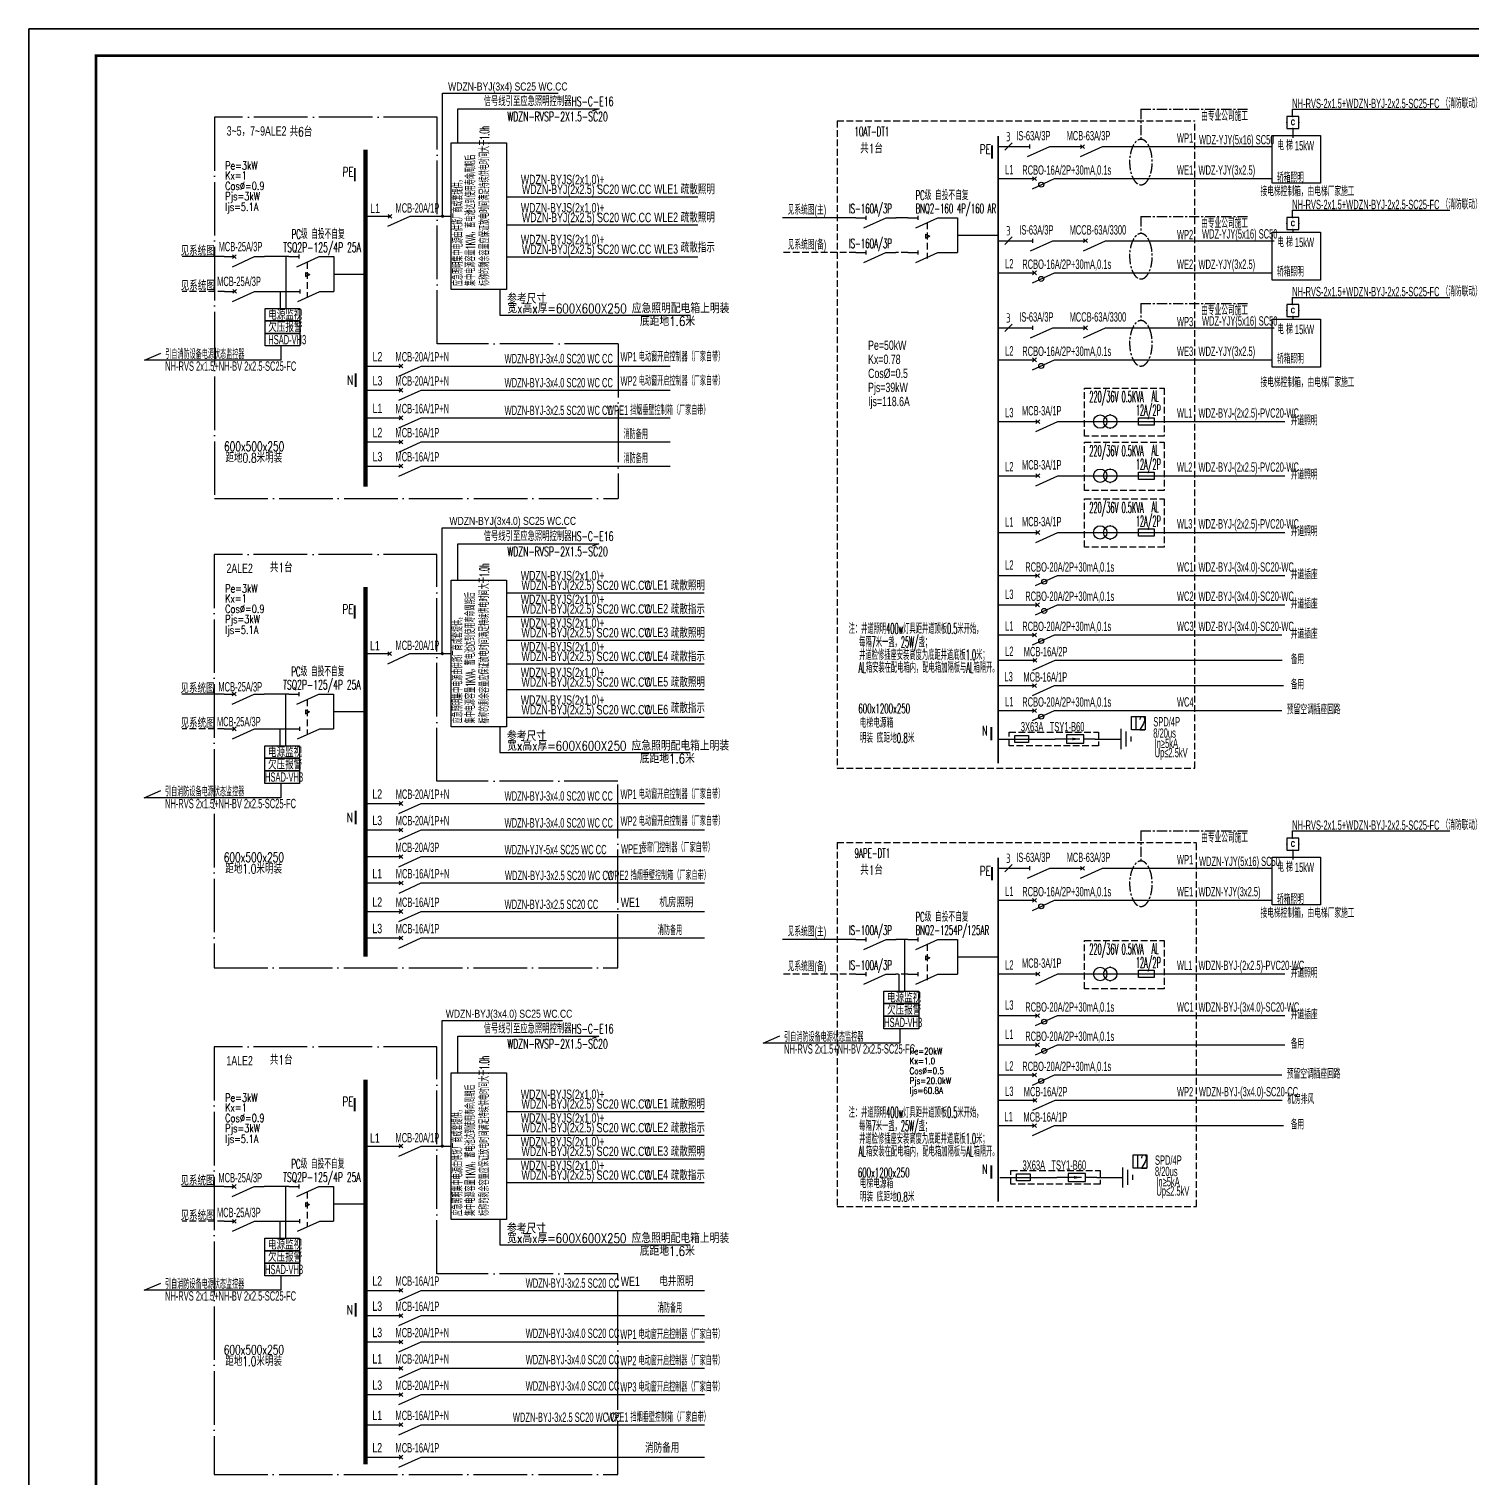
# Model space of a CAD drawing. Extents: x -127004 to 341119, y -13158 to 456864.
# Drawn here: x 240931 to 294769, y 14077 to 68161 of the extents above; entities that cross this region are included whole.
import ezdxf
from ezdxf.enums import TextEntityAlignment as Align

# ---------------------------------------------------------------- set-up
doc = ezdxf.new("R2010")
doc.units = 0
doc.header["$LTSCALE"] = 1000
for name, pattern in [('CENTER', [0.6, 0.375, -0.075, 0.075, -0.075]), ('CONTINOUS', [0]), ('DASH', [0.35, 0.25, -0.1]), ('DOTE', [2.42, 2, -0.2, 0.02, -0.2]), ('HIDDEN', [0.375, 0.25, -0.125])]:
    doc.linetypes.add(name, pattern=pattern)
doc.layers.get('0').update_dxf_attribs({"linetype": 'CONTINUOUS'})
for name, color, linetype in [('ACS_SFG_FM', 3, 'CONTINUOUS'), ('D-TEXT', 7, 'CONTINUOUS'), ('DIM-动力', 3, 'CONTINUOUS'), ('DIM-箱柜', 3, 'CONTINUOUS'), ('DOTLN', 2, 'DASH'), ('DQ', 7, 'CONTINOUS'), ('EL-1', 4, 'DASH'), ('ELEMENT', 3, 'CONTINUOUS'), ('EQUIP-动力', 3, 'CONTINUOUS'), ('EQUIP-消防', 3, 'CONTINUOUS'), ('PUB_TEXT', 7, 'CONTINUOUS'), ('SIG_TEXT', 7, 'CONTINUOUS'), ('TEL_LEAD', 3, 'CONTINUOUS'), ('TEL_SYMB', 3, 'CONTINUOUS'), ('TEL_TEXT', 3, 'CONTINUOUS'), ('TEL_TITLE', 7, 'CONTINUOUS'), ('WIRE', 4, 'CONTINUOUS'), ('WIRE-照明', 1, 'CONTINUOUS'), ('XT', 6, 'CONTINUOUS'), ('内审意见修改', 2, 'CONTINUOUS')]:
    doc.layers.add(name, color=color, linetype=linetype)
doc.layers.add('内审要求修改2.10', color=6, linetype='CONTINUOUS', plot=False)
doc.styles.add('_COMPLEX', font='ros.shx', dxfattribs={"width": 0.6, "bigfont": 'jd.shx'})
doc.styles.add('_HZTXT', font='ROMANS2', dxfattribs={"width": 0.8, "bigfont": 'HZDF2'})
doc.styles.add('_JD', font='ros.shx', dxfattribs={"width": 0.65, "bigfont": 'jd.shx'})
doc.styles.add('_TEL_DIM', font='ROMANS2', dxfattribs={"width": 0.8, "height": 3.5, "bigfont": 'HZDF2'})
doc.styles.add('B', font='ROMANS2', dxfattribs={"width": 0.8, "bigfont": 'HZDF2'})
doc.styles.add('DIM_FONT', font='ROMANS', dxfattribs={"bigfont": 'HZTXT'})
doc.styles.add('JD', font='ros.shx', dxfattribs={"width": 0.8, "height": 600, "bigfont": 'hztxt.shx'})
doc.styles.get("Standard").update_dxf_attribs({"font": 'GBENOR', "bigfont": 'GBCBIG'})

# ---------------------------------------------------------------- blocks, each defined once
blk = doc.blocks.new('SADF AGF AERG AER GER')
at = {"layer": 'DIM-箱柜'}
blk.add_lwpolyline([(-462150, -1228514), (-378050, -1228514), (-378050, -1287914), (-462150, -1287914)], close=True, dxfattribs=at)
blk = doc.blocks.new('A$C6873132B')
at = {"layer": 'DIM-箱柜'}
blk.add_blockref('SADF AGF AERG AER GER', (378050, 1287914), dxfattribs=at)
blk = doc.blocks.new('M_M7')
for p, q in [((-0.25, -0.2), (0, -0.75)), ((-0.047, -0.297), (0.047, -0.203)), ((-0.047, -0.203), (0.047, -0.297))]:
    blk.add_line(p, q)
for points in [[(0, 0), (0, -0.25)], [(0, -0.75), (0, -1)]]:
    blk.add_lwpolyline(points)
at = {"width": 0.8, "flags": 9}
blk.add_attdef('S', (0.25, -0.5), '', height=0.2, dxfattribs=at)
blk = doc.blocks.new('M_M8')
for p, q in [((-0.25, -0.2), (0, -0.75)), ((0.05, -0.25), (-0.05, -0.25))]:
    blk.add_line(p, q)
for points in [[(0, 0), (0, -0.25)], [(0, -0.75), (0, -1)]]:
    blk.add_lwpolyline(points)
at = {"style": 'DIM_FONT', "width": 0.8, "flags": 9}
blk.add_attdef('S', (0.25, -0.5), '', height=0.2, dxfattribs=at)
blk = doc.blocks.new('M_M19DXM')
for p, q in [((-0.25, -0.2), (0, -0.75)), ((-0.047, -0.203), (0.047, -0.297)), ((-0.047, -0.297), (0.047, -0.203))]:
    blk.add_line(p, q)
for points in [[(0, 0), (0, -0.25)], [(0, -0.75), (0, -1)]]:
    blk.add_lwpolyline(points)
blk.add_circle((-0.151, -0.417), 0.0615)
at = {"style": 'DIM_FONT', "width": 0.8, "flags": 9}
blk.add_attdef('S', (0.25, -0.5), '', height=0.2, dxfattribs=at)
blk = doc.blocks.new('$equip$00002046')
for p, q in [((0.5, 0), (-0.5, 0)), ((-0.5, 0), (-0.5, -1)), ((0.5, -1), (0.5, 0)), ((-0.5, -1), (0.5, -1))]:
    blk.add_line(p, q)
for p in [(0, 0), (-0.5, -0.5), (0, -1), (0.5, -0.5)]:
    blk.add_point(p)
at = {"layer": 'TEL_TEXT', "style": '_TEL_DIM', "flags": 1}
blk.add_attdef('A', text='', height=0.00002, dxfattribs=at).set_placement((0, 0), align=Align.MIDDLE_CENTER)
at = {"layer": 'TEL_TEXT', "style": '_TEL_DIM'}
blk.add_attdef('$TEXT$', text='', height=0.4, dxfattribs=at).set_placement((0, -0.5), align=Align.MIDDLE_CENTER)
blk = doc.blocks.new('$TelecSys$00000014')
blk.add_line((0.4, 0.4), (-0.4, -0.4))
at = {"width": 0.8}
blk.add_attdef('N', text='', height=1, dxfattribs=at).set_placement((-0.02, 1.06), align=Align.MIDDLE)
blk = doc.blocks.new('$equip$00001977')
for centre in [(0, -0.5), (0, -1.25)]:
    blk.add_circle(centre, 0.5)
for p in [(0, 0), (-0.5, -1.25), (0, -1.75), (0.5, -1.25)]:
    blk.add_point(p)
at = {"flags": 9}
blk.add_attdef('A', (0, 0), '', height=0.00002, dxfattribs=at)
blk = doc.blocks.new('M_M24')
for p, q in [((-0.25, -0.375), (0.25, -0.375)), ((-0.1875, -0.5), (0.1875, -0.5)), ((-0.0625, -0.625), (0.0625, -0.625))]:
    blk.add_line(p, q)
blk.add_lwpolyline([(0, 0), (0, -0.375)])
at = {"width": 0.8, "flags": 9}
blk.add_attdef('S', (0.25, -0.5), '', height=0.2, dxfattribs=at)
blk = doc.blocks.new('M_M17')
for p, q in [((-0.1, -0.717), (-0.1, -0.283)), ((-0.1, -0.283), (0.1, -0.283)), ((0.1, -0.283), (0.1, -0.717)), ((0.1, -0.717), (-0.1, -0.717)), ((0, -0.383), (0, -0.717))]:
    blk.add_line(p, q)
for points in [[(0, 0), (0, -0.283)], [(0, -0.717), (0, -1)]]:
    blk.add_lwpolyline(points)
for points in [[(-0.033, -0.567), (0.033, -0.567), (0, -0.367), (0.033, -0.567)], [(0.033, -0.567), (0, -0.367), (-0.033, -0.567), (0.033, -0.567)], [(0, -0.367), (-0.033, -0.567), (0.033, -0.567), (0, -0.367)]]:
    blk.add_solid(points)
at = {"width": 0.8, "flags": 9}
blk.add_attdef('S', (0.25, -0.5), '', height=0.2, dxfattribs=at)
blk = doc.blocks.new('T2')
at = {"layer": 'DOTLN', "linetype": 'DASH'}
blk.add_lwpolyline([(90187, 212212), (93515, 212212), (93515, 211702), (90187, 211702)], close=True, dxfattribs=at)
at = {"layer": 'ELEMENT'}
blk.add_lwpolyline([(90398, 211827), (90398, 212087), (90908, 212087), (90908, 211827)], close=True, dxfattribs=at)
at = {"layer": 'TEL_TEXT', "ltscale": 2}
blk.add_lwpolyline([(94753, 212803), (95266, 212803), (95266, 212299), (94753, 212299)], close=True, dxfattribs=at)
at = {"layer": 'WIRE-照明'}
for p, q in [((89771, 211957), (91898, 211957)), ((93398, 211957), (94211, 211957))]:
    blk.add_line(p, q, dxfattribs=at)
at = {"layer": 'ELEMENT', "yscale": 1500, "zscale": 1500}
for name, p, xscale, rotation in [('M_M17', (93398, 211957), -1500, 270), ('M_M24', (93805, 211957), 1500, 90)]:
    blk.add_blockref(name, p, dxfattribs=dict(at, xscale=xscale, rotation=rotation))
at = {"layer": 'TEL_TEXT', "ltscale": 2, "style": '_COMPLEX', "width": 0.6}
for s, p in [('3X63A   TSY1-B60', (90622, 212242)), ('SPD/4P', (95563, 212426)), ('8/20us', (95563, 212005)), ('Up≤2.5kV', (95615, 211275)), ('In≥5kA', (95615, 211621))]:
    blk.add_text(s, height=350, dxfattribs=at).set_placement(p)
at = {"layer": 'TEL_TEXT', "style": '_TEL_DIM', "width": 0.64}
blk.add_text('T2', height=500, dxfattribs=at).set_placement((94798, 212299))

msp = doc.modelspace()

# ---------------------------------------------------------------- linework, layer by layer
at = {"color": 0, "linetype": 'DOTE'}
for p, q in [((256162, 64869), (247848, 64869)), ((247848, 64869), (247848, 50631)), ((256162, 56407), (256162, 64869)), ((262912, 56407), (256162, 56407)), ((262912, 56407), (262912, 50631)), ((247848, 50631), (262912, 50631)), ((256153, 48545), (247839, 48545)), ((247839, 48545), (247839, 33121)), ((256153, 40082), (256153, 48545)), ((262904, 40082), (256153, 40082)), ((262904, 33121), (262904, 40082)), ((247839, 33121), (262904, 33121)), ((256153, 30165), (247839, 30165)), ((247839, 30165), (247839, 14206)), ((256153, 21702), (256153, 30165)), ((262904, 21702), (256153, 21702)), ((262904, 14206), (262904, 21702)), ((247839, 14206), (262904, 14206))]:
    msp.add_line(p, q, dxfattribs=at)
at = {"linetype": 'DASH'}
for p, q in [((271079, 64732), (271079, 40570)), ((271079, 64732), (284433, 64732)), ((284433, 40570), (284433, 64732)), ((271079, 40570), (284433, 40570)), ((271079, 37797), (271079, 24208)), ((271079, 37797), (284496, 37797)), ((284496, 24208), (284496, 37797)), ((271079, 24208), (284496, 24208))]:
    msp.add_line(p, q, dxfattribs=at)
at = {"linetype": 'Continuous', "const_width": 72.9}
for points in [[(276858, 63813), (276858, 63316)], [(276833, 42112), (276833, 41615)], [(276858, 36878), (276858, 36381)], [(276833, 25750), (276833, 25253)]]:
    msp.add_lwpolyline(points, dxfattribs=at)
at = {"color": 1, "linetype": 'Continuous', "const_width": 72.9}
for points in [[(253089, 62971), (253089, 62474)], [(253124, 55311), (253124, 54801)], [(253080, 46646), (253080, 46149)], [(253116, 38986), (253116, 38476)], [(253080, 28266), (253080, 27769)], [(253116, 20606), (253116, 20096)]]:
    msp.add_lwpolyline(points, dxfattribs=at)
at = {"layer": 'ACS_SFG_FM'}
for p, q in [((282108, 53508), (283122, 53508)), ((282108, 51487), (283122, 51487)), ((282108, 49369), (283122, 49369)), ((282108, 32890), (283122, 32890))]:
    msp.add_line(p, q, dxfattribs=at)
for points in [[(282322, 53645), (282907, 53645), (282907, 53371), (282322, 53371)], [(282322, 51624), (282907, 51624), (282907, 51350), (282322, 51350)], [(282322, 49506), (282907, 49506), (282907, 49232), (282322, 49232)], [(282322, 33027), (282907, 33027), (282907, 32753), (282322, 32753)]]:
    msp.add_lwpolyline(points, close=True, dxfattribs=at)
at = {"layer": 'DIM-动力', "linetype": 'DASH'}
for p, q in [((280307, 54757, 0), (283287, 54757, 0)), ((280307, 52957, 0), (280307, 54757, 0)), ((283287, 54757, 0), (283287, 52957, 0)), ((283287, 52957, 0), (280307, 52957, 0)), ((280307, 52737, 0), (283287, 52737, 0)), ((280307, 50937, 0), (280307, 52737, 0)), ((283287, 52737, 0), (283287, 50937, 0)), ((283287, 50937, 0), (280307, 50937, 0)), ((280307, 50619, 0), (283287, 50619, 0)), ((280307, 48819, 0), (280307, 50619, 0)), ((283287, 50619, 0), (283287, 48819, 0)), ((283287, 48819, 0), (280307, 48819, 0)), ((280307, 34140, 0), (283287, 34140, 0)), ((280307, 32340, 0), (280307, 34140, 0)), ((283287, 34140, 0), (283287, 32340, 0)), ((283287, 32340, 0), (280307, 32340, 0))]:
    msp.add_line(p, q, dxfattribs=at)
at = {"layer": 'EL-1'}
for p, q in [((248226, 58365), (246652, 58365)), ((248218, 42040), (246644, 42040)), ((248218, 23661), (246644, 23661))]:
    msp.add_line(p, q, dxfattribs=at)
at = {"layer": 'PUB_TEXT'}
for p, q in [((258502, 58434), (258502, 57480)), ((258502, 57480), (265605, 57480)), ((258494, 42110), (258494, 41155)), ((258494, 41155), (265597, 41155)), ((258494, 23730), (258494, 22775)), ((258494, 22775), (265597, 22775))]:
    msp.add_line(p, q, dxfattribs=at)
for points in [[(258502, 58434), (258502, 57480)], [(258494, 42110), (258494, 41155)], [(258494, 23730), (258494, 22775)]]:
    msp.add_lwpolyline(points, dxfattribs=at)
at = {"layer": 'TEL_LEAD'}
for p, q in [((256360, 61172), (256360, 65761)), ((256360, 65761), (260669, 65761)), ((256352, 44847), (256352, 49547)), ((256352, 49547), (260976, 49547)), ((256352, 26468), (256352, 31153)), ((256352, 31153), (260838, 31153))]:
    msp.add_line(p, q, dxfattribs=at)
at = {"layer": 'TEL_LEAD', "const_width": 60}
for points in [[(256360, 61142, 1), (256360, 61202, 1)], [(256352, 44817, 1), (256352, 44877, 1)], [(256352, 26438, 1), (256352, 26498, 1)]]:
    msp.add_lwpolyline(points, format="xyb", close=True, dxfattribs=at)
at = {"layer": 'TEL_SYMB'}
for points in [[(258752, 63910), (258752, 58434), (256685, 58434), (256685, 63910)], [(258744, 47585), (258744, 42110), (256677, 42110), (256677, 47585)], [(258744, 29206), (258744, 23730), (256677, 23730), (256677, 29206)]]:
    msp.add_lwpolyline(points, close=True, dxfattribs=at)
at = {"layer": 'TEL_TEXT', "color": 3, "linetype": 'CENTER'}
for p, q in [((282416, 65171), (286394, 65171)), ((282416, 65171), (282416, 64041)), ((282416, 61168), (286394, 61168)), ((282416, 61168), (282416, 60526)), ((282416, 57918), (286394, 57918)), ((282416, 57918), (282416, 57276)), ((282416, 38237), (286394, 38237)), ((282416, 38237), (282416, 37106))]:
    msp.add_line(p, q, dxfattribs=at)
at = {"layer": 'TEL_TEXT', "color": 3, "linetype": 'CENTER', "extrusion": (0, 0, -1)}
for centre in [(282417, 63193), (282417, 59678), (282417, 56428), (282417, 36258)]:
    msp.add_ellipse(centre, major_axis=(0, -848), ratio=0.497812, dxfattribs=at)
at = {"layer": 'TEL_TITLE'}
msp.add_lwpolyline([(240931, 8761), (325031, 8761), (325031, 68161), (240931, 68161)], close=True, dxfattribs=at)
at = {"layer": 'TEL_TITLE', "const_width": 100}
msp.add_lwpolyline([(243431, 9761), (324031, 9761), (324031, 67161), (243431, 67161)], close=True, dxfattribs=at)
at = {"layer": 'WIRE', "color": 6}
for p, q in [((245240, 55794), (245856, 56061)), ((250332, 55794), (245240, 55794)), ((245232, 39469), (245847, 39736)), ((250323, 39469), (245232, 39469)), ((268329, 30311), (268945, 30578)), ((273420, 30311), (268329, 30311)), ((245232, 21089), (245847, 21356)), ((250323, 21089), (245232, 21089))]:
    msp.add_line(p, q, dxfattribs=at)
at = {"layer": 'WIRE-照明'}
for p, q in [((262202, 65179), (261947, 65093)), ((288061, 65166), (293941, 65166)), ((288061, 65166), (288061, 64900)), ((288088, 64450), (288088, 64092)), ((277086, 63772), (277890, 63772)), ((279390, 63772), (279860, 63772)), ((281360, 63772), (287276, 63772)), ((277086, 62575), (278073, 62575)), ((279573, 62575), (287276, 62575)), ((258752, 61899), (265887, 61899)), ((253491, 61172), (254023, 61172)), ((255198, 61172), (256685, 61172)), ((271778, 61116), (269045, 61116)), ((273719, 61116), (273278, 61116)), ((275219, 61116), (275579, 61116)), ((275579, 61116), (275579, 59817)), ((288061, 61393), (293941, 61393)), ((288061, 61393), (288061, 61127)), ((258752, 60845), (265887, 60845)), ((288088, 60677), (288088, 60577)), ((274380, 60502), (274380, 60355)), ((274380, 60502), (274540, 60428)), ((274380, 60355), (274540, 60428)), ((275579, 60467), (277086, 60467)), ((277086, 60257), (278196, 60257)), ((277197, 60257), (278196, 60257)), ((279501, 60257), (279972, 60257)), ((281472, 60257), (287388, 60257)), ((251943, 59664), (252303, 59664)), ((252303, 59664), (252303, 58365)), ((258752, 59659), (265887, 59659)), ((275216, 59817), (275579, 59817)), ((251251, 59068), (251251, 58921)), ((251251, 59068), (251410, 58994)), ((251251, 58921), (251410, 58994)), ((252303, 59015), (253491, 59015)), ((277086, 59060), (278073, 59060)), ((279573, 59060), (287276, 59060)), ((251939, 58365), (252303, 58365)), ((288061, 58144), (293941, 58144)), ((288061, 58144), (288061, 57878)), ((288088, 57428), (288088, 57327)), ((277086, 57007), (278196, 57007)), ((277197, 57007), (278196, 57007)), ((279501, 57007), (279972, 57007)), ((281472, 57007), (287388, 57007)), ((277086, 55811), (278073, 55811)), ((279573, 55811), (287276, 55811)), ((253491, 55578), (254434, 55578)), ((255609, 55578), (264854, 55578)), ((253491, 54678), (254434, 54678)), ((255609, 54678), (264854, 54678)), ((253491, 53646), (254434, 53646)), ((255609, 53646), (264854, 53646)), ((277086, 53508), (278196, 53508)), ((279696, 53508), (282735, 53508)), ((281994, 53508), (287790, 53508)), ((253491, 52746), (254434, 52746)), ((255609, 52746), (264854, 52746)), ((253491, 51846), (254434, 51846)), ((255609, 51846), (264854, 51846)), ((277086, 51487), (278196, 51487)), ((279696, 51487), (282735, 51487)), ((281994, 51487), (287790, 51487)), ((277086, 49369), (278196, 49369)), ((277197, 49369), (278196, 49369)), ((279696, 49369), (282735, 49369)), ((281994, 49369), (287790, 49369)), ((262194, 48947), (261938, 48861)), ((277086, 47759), (278196, 47759)), ((277197, 47759), (278196, 47759)), ((279684, 47759), (283635, 47759)), ((281994, 47759, 0), (287790, 47759, 0)), ((258735, 47117), (266123, 47117)), ((277086, 46668), (278184, 46668)), ((279684, 46668), (283635, 46668)), ((281994, 46668, 0), (287790, 46668, 0)), ((258735, 46232), (266123, 46232)), ((277086, 45544), (278073, 45544)), ((277086, 45544), (278073, 45544)), ((279573, 45544), (287672, 45544)), ((258735, 45347), (266123, 45347)), ((253483, 44847), (254015, 44847)), ((255190, 44847), (256677, 44847)), ((258735, 44462), (266123, 44462)), ((277086, 44599), (278073, 44599)), ((279573, 44599), (287689, 44599)), ((251934, 43339), (252295, 43339)), ((252295, 43339), (252295, 42040)), ((258735, 43505), (266123, 43505)), ((277086, 43653), (278260, 43653)), ((279573, 43653), (287738, 43653)), ((251242, 42743), (251242, 42596)), ((251242, 42743), (251402, 42669)), ((251242, 42596), (251402, 42669)), ((252295, 42690), (253483, 42690)), ((258735, 42472), (266123, 42472)), ((277086, 42721, 0), (278073, 42721, 0)), ((277086, 42721, 0), (278073, 42721, 0)), ((279573, 42721, 0), (287672, 42721, 0)), ((251931, 42040), (252295, 42040)), ((253483, 39253), (254434, 39253)), ((255609, 39253), (266131, 39253)), ((253483, 38267), (254434, 38267)), ((255609, 38267), (266131, 38267)), ((288061, 38231), (293941, 38231)), ((288061, 38231), (288061, 37965)), ((288088, 37515), (288088, 37157)), ((253483, 37270), (254434, 37270)), ((255609, 37270), (264846, 37270)), ((255609, 37270), (266131, 37270)), ((277086, 36837), (277890, 36837)), ((279390, 36837), (279860, 36837)), ((281360, 36837), (287276, 36837)), ((253483, 36286), (254442, 36286)), ((255617, 36286), (266131, 36286)), ((253483, 35220), (254434, 35220)), ((255609, 35220), (266131, 35220)), ((277086, 35640), (278073, 35640)), ((279573, 35640), (287276, 35640)), ((253483, 34234), (254434, 34234)), ((255609, 34234), (266131, 34234)), ((271778, 34181), (269045, 34181)), ((273719, 34181), (273278, 34181)), ((275219, 34181), (275579, 34181)), ((275579, 34181), (275579, 32882)), ((274380, 33567), (274380, 33420)), ((274380, 33567), (274540, 33494)), ((275579, 33532), (277086, 33532)), ((274380, 33420), (274540, 33494)), ((275216, 32882), (275579, 32882)), ((277086, 32890), (278196, 32890)), ((279696, 32890), (282735, 32890)), ((281994, 32890), (287790, 32890)), ((277086, 31336, 0), (278196, 31336, 0)), ((277197, 31336, 0), (278196, 31336, 0)), ((279684, 31336, 0), (283635, 31336, 0)), ((281994, 31336), (287790, 31336)), ((262194, 30567), (261938, 30481)), ((277086, 30245, 0), (278184, 30245, 0)), ((279684, 30245, 0), (283635, 30245, 0)), ((281994, 30245), (287790, 30245)), ((277086, 29121, 0), (278073, 29121, 0)), ((277086, 29121, 0), (278073, 29121, 0)), ((279573, 29121, 0), (287672, 29121, 0)), ((277086, 28176, 0), (278073, 28176, 0)), ((279573, 28176, 0), (287689, 28176, 0)), ((258735, 27757), (266123, 27757)), ((277086, 27231, 0), (278260, 27231, 0)), ((279573, 27231, 0), (287738, 27231, 0)), ((258735, 26872), (266123, 26872)), ((253483, 26468), (254434, 26468)), ((255609, 26468), (256677, 26468)), ((258735, 25988), (266123, 25988)), ((251934, 24960), (252295, 24960)), ((252295, 24960), (252295, 23661)), ((258735, 25103), (266123, 25103)), ((251242, 24363), (251242, 24216)), ((251242, 24363), (251402, 24290)), ((251242, 24216), (251402, 24290)), ((252295, 24310), (253483, 24310)), ((251931, 23661), (252295, 23661)), ((253483, 21081), (254434, 21081)), ((255609, 21081), (266131, 21081)), ((253483, 20139), (254434, 20139)), ((255609, 20139), (266131, 20139)), ((253483, 19156), (254434, 19156)), ((255609, 19156), (264846, 19156)), ((255609, 19156), (266131, 19156)), ((253483, 18174), (254434, 18174)), ((255609, 18174), (266131, 18174)), ((253483, 17192), (254434, 17192)), ((255609, 17192), (266131, 17192)), ((253483, 16065), (254434, 16065)), ((255609, 16065), (266131, 16065)), ((253483, 14857), (254434, 14857)), ((255609, 14857), (266131, 14857))]:
    msp.add_line(p, q, dxfattribs=at)
at = {"layer": 'WIRE-照明', "linetype": 'HIDDEN'}
for p, q in [((274442, 60934), (274442, 59598)), ((251312, 59463), (251312, 58149)), ((251304, 43138), (251304, 41824)), ((274442, 33999), (274442, 32663)), ((251304, 24758), (251304, 23445))]:
    msp.add_line(p, q, dxfattribs=at)
at = {"layer": 'WIRE-照明', "linetype": 'Continuous'}
for p, q in [((248219, 59664), (246647, 59664)), ((250630, 59664), (249719, 59664)), ((249726, 58365), (250662, 58365)), ((248211, 43339), (246639, 43339)), ((250622, 43339), (249711, 43339)), ((249718, 42040), (250654, 42040)), ((248211, 24960), (246639, 24960)), ((250622, 24960), (249711, 24960)), ((249718, 23661), (250654, 23661))]:
    msp.add_line(p, q, dxfattribs=at)
at = {"layer": 'WIRE-照明', "linetype": 'DASH'}
for p, q in [((271778, 59817), (269045, 59817)), ((273719, 59817), (273278, 59817)), ((271778, 32882), (269045, 32882)), ((273719, 32882), (273278, 32882))]:
    msp.add_line(p, q, dxfattribs=at)
at = {"layer": 'WIRE-照明'}
for points in [[(256935, 63910), (256935, 65179), (262202, 65179)], [(256927, 47585), (256927, 48947), (262194, 48947)], [(256927, 29206), (256927, 30567), (262194, 30567)]]:
    msp.add_lwpolyline(points, dxfattribs=at)
for points, const_width in [([(277086, 40749), (277086, 64169)], 60), ([(253491, 63655), (253491, 51076)], 160), ([(253483, 47330), (253483, 33535)], 160), ([(277086, 24387), (277086, 37234)], 60), ([(253483, 28950), (253483, 14586)], 160)]:
    msp.add_lwpolyline(points, dxfattribs=dict(at, const_width=const_width))
for points in [[(287318, 64190), (289117, 64190), (289117, 62405), (287318, 62405)], [(287318, 60577), (289117, 60577), (289117, 58791), (287318, 58791)], [(287318, 57327), (289117, 57327), (289117, 55541), (287318, 55541)], [(287318, 37255), (289117, 37255), (289117, 35470), (287318, 35470)]]:
    msp.add_lwpolyline(points, close=True, dxfattribs=at)
at = {"layer": 'XT'}
for p, q in [((250512, 59664), (250512, 57733)), ((250309, 57733), (250309, 58365)), ((250332, 56330), (250332, 55794)), ((250504, 43339), (250504, 41408)), ((250301, 41408), (250301, 42040)), ((250323, 40005), (250323, 39469)), ((273601, 34181), (273601, 32250)), ((273398, 32250), (273398, 32882)), ((273420, 30847), (273420, 30311)), ((250504, 24960), (250504, 23029)), ((250301, 23029), (250301, 23661)), ((250323, 21625), (250323, 21089))]:
    msp.add_line(p, q, dxfattribs=at)
for points in [[(249737, 57733), (251037, 57733), (251037, 57265), (249737, 57265)], [(249737, 57265), (251037, 57265), (251037, 56798), (249737, 56798)], [(249737, 56798), (251037, 56798), (251037, 56330), (249737, 56330)], [(249729, 41408), (251028, 41408), (251028, 40941), (249729, 40941)], [(249729, 40941), (251028, 40941), (251028, 40473), (249729, 40473)], [(249729, 40473), (251028, 40473), (251028, 40005), (249729, 40005)], [(272826, 32250), (274125, 32250), (274125, 31783), (272826, 31783)], [(272826, 31783), (274125, 31783), (274125, 31315), (272826, 31315)], [(272826, 31315), (274125, 31315), (274125, 30847), (272826, 30847)], [(249729, 23029), (251028, 23029), (251028, 22561), (249729, 22561)], [(249729, 22561), (251028, 22561), (251028, 22093), (249729, 22093)], [(249729, 22093), (251028, 22093), (251028, 21625), (249729, 21625)]]:
    msp.add_lwpolyline(points, close=True, dxfattribs=at)

# ---------------------------------------------------------------- block references
at = {"layer": 'DIM-箱柜'}
msp.add_blockref('SADF AGF AERG AER GER', (703081, 1296675), dxfattribs=at)
at = {"layer": 'DQ', "xscale": 1500, "yscale": 1500, "zscale": 1500, "rotation": 90}
for name, p in [('M_M8', (277890, 63772)), ('M_M7', (254023, 61172)), ('M_M8', (271782, 61116)), ('M_M8', (273719, 61116)), ('M_M8', (278001, 60257)), ('M_M7', (248219, 59664)), ('M_M8', (250630, 59664)), ('M_M8', (271778, 59817)), ('M_M8', (273719, 59817)), ('M_M7', (248226, 58365)), ('M_M8', (250662, 58365)), ('M_M8', (278001, 57007)), ('M_M7', (254434, 55578)), ('M_M7', (254434, 54678)), ('M_M7', (254434, 53646)), ('M_M7', (254434, 52746)), ('M_M7', (254434, 51846)), ('M_M7', (254015, 44847)), ('M_M7', (248211, 43339)), ('M_M8', (250622, 43339)), ('M_M7', (248218, 42040)), ('M_M8', (250654, 42040)), ('M_M7', (254434, 39253)), ('M_M7', (254434, 38267)), ('M_M7', (254434, 37270)), ('M_M8', (277890, 36837)), ('M_M7', (254442, 36286)), ('M_M7', (254434, 35220)), ('M_M7', (254434, 34234)), ('M_M8', (271782, 34181)), ('M_M8', (273719, 34181)), ('M_M8', (271778, 32882)), ('M_M8', (273719, 32882)), ('M_M7', (254434, 26468)), ('M_M7', (248211, 24960)), ('M_M8', (250622, 24960)), ('M_M7', (248218, 23661)), ('M_M8', (250654, 23661)), ('M_M7', (254434, 21081)), ('M_M7', (254434, 20139)), ('M_M7', (254434, 19156)), ('M_M7', (254434, 18174)), ('M_M7', (254434, 17192)), ('M_M7', (254434, 16065)), ('M_M7', (254434, 14857))]:
    msp.add_blockref(name, p, dxfattribs=at)
at = {"layer": 'EL-1'}
for p in [(187314, -170297), (187377, -186659)]:
    msp.add_blockref('T2', p, dxfattribs=at)
at = {"layer": 'ELEMENT'}
for name, p, xscale, yscale, zscale, rotation in [('M_M7', (279860, 63772), 1500, 1500, 1500, 90), ('M_M19DXM', (278073, 62575), 1500, 1500, 1500, 90), ('M_M7', (279972, 60257), 1500, 1500, 1500, 90), ('M_M19DXM', (278073, 59060), 1500, 1500, 1500, 90), ('M_M7', (279972, 57007), 1500, 1500, 1500, 90), ('M_M19DXM', (278073, 55811), 1500, 1500, 1500, 90), ('M_M7', (278196, 53508), 1500, 1500, 1500, 90), ('M_M7', (278196, 51487), 1500, 1500, 1500, 90), ('M_M7', (278196, 49369), 1500.000000000003, 1500.000000000003, 1500.000000000003, 89.9738561420703), ('M_M19DXM', (278184, 47759), 1500, 1500, 1500, 90), ('M_M19DXM', (278184, 46668), 1500, 1500, 1500, 89.99999999999999), ('M_M19DXM', (278073, 45544), 1500, 1500, 1500, 90), ('M_M7', (278086, 44599), 1500, 1500, 1500, 90), ('M_M7', (278073, 43653), 1500, 1500, 1500, 90), ('M_M19DXM', (278073, 42721, 0), 1500, 1500, 1500, 90), ('M_M7', (279860, 36837), 1500, 1500, 1500, 90), ('M_M19DXM', (278073, 35640), 1500, 1500, 1500, 90), ('M_M7', (278196, 32890), 1500, 1500, 1500, 90), ('M_M19DXM', (278184, 31336, 0), 1500, 1500, 1500, 90), ('M_M19DXM', (278184, 30245, 0), 1500, 1500, 1500, 89.99999999999999), ('M_M19DXM', (278073, 29121, 0), 1500, 1500, 1500, 90), ('M_M7', (278086, 28176, 0), 1500, 1500, 1500, 90), ('M_M7', (278073, 27231, 0), 1500, 1500, 1500, 90)]:
    msp.add_blockref(name, p, dxfattribs=dict(at, xscale=xscale, yscale=yscale, zscale=zscale, rotation=rotation))
at = {"layer": 'EQUIP-动力', "xscale": 500, "yscale": 500, "zscale": 500, "rotation": 90}
for p in [(280647, 53508), (280647, 51487), (280647, 49369), (280647, 32890)]:
    msp.add_blockref('$equip$00001977', p, dxfattribs=at)
at = {"layer": 'EQUIP-消防', "linetype": 'ByBlock', "xscale": 450, "yscale": 450, "zscale": 450}
for p in [(288088, 64900), (288088, 61127), (288088, 57878), (288088, 37965)]:
    msp.add_blockref('$equip$00002046', p, dxfattribs=at).add_auto_attribs({'$TEXT$': 'C'})
at = {"layer": 'SIG_TEXT', "linetype": 'Continuous', "xscale": 350, "yscale": 350, "zscale": 350}
for p in [(277476, 63772), (277476, 60257), (277476, 57007), (277476, 36837)]:
    msp.add_blockref('$TelecSys$00000014', p, dxfattribs=at).add_auto_attribs({'N': '3'})
at = {"layer": '内审要求修改2.10'}
msp.add_blockref('A$C6873132B', (325031, 8761), dxfattribs=at)

# ---------------------------------------------------------------- texts
at = {"layer": 'D-TEXT', "style": '_HZTXT', "width": 0.45}
for s, p in [('220/36V 0.5KVA', (280491, 54237)), ('AL', (282814, 54262)), ('12A/2P', (282227, 53734)), ('220/36V 0.5KVA', (280491, 52217)), ('AL', (282814, 52241)), ('12A/2P', (282227, 51713)), ('220/36V 0.5KVA', (280491, 50099)), ('AL', (282814, 50123)), ('12A/2P', (282227, 49595)), ('注：井道照明400w灯具距井道顶板0.5米开始，', (271509, 45584)), ('每隔7米一盏，25W/盏；', (271902, 45081)), ('井道检修插座安装高度为底距井道底板1.0米；', (271903, 44606)), ('AL箱安装在配电箱内，配电箱加隔板与AL箱隔开。', (271885, 44131)), ('220/36V 0.5KVA', (280491, 33620)), ('12A/2P', (282227, 33116)), ('AL', (282814, 33644)), ('注：井道照明400w灯具距井道顶板0.5米开始，', (271509, 27527)), ('每隔7米一盏，25W/盏；', (271902, 27024)), ('AL箱安装在配电箱内，配电箱加隔板与AL箱隔开。', (271885, 26074)), ('井道检修插座安装高度为底距井道底板1.0米；', (271903, 26549))]:
    msp.add_text(s, height=400, dxfattribs=at).set_placement(p)
at = {"layer": 'PUB_TEXT', "style": '_HZTXT', "width": 0.6}
for s, p in [('信号线引至应急照明控制器HS-C-E16 ', (257895, 65284)), ('WDZN-RVSP-2X1.5-SC20', (258781, 64716)), ('信号线引至应急照明控制器HS-C-E16 ', (257895, 49052)), ('WDZN-RVSP-2X1.5-SC20', (258781, 48483)), ('信号线引至应急照明控制器HS-C-E16 ', (257895, 30672)), ('WDZN-RVSP-2X1.5-SC20', (258781, 30104))]:
    msp.add_text(s, height=350, dxfattribs=at).set_placement(p)
at = {"layer": 'PUB_TEXT', "style": '_HZTXT', "width": 0.5}
for s, p in [('标称的剩余容量应保证放电时间满足持续供电时间大于1.0h', (258102, 58567)), ('集中电源容量1KVA，蓄电池达到使用寿命周期后', (257582, 58567)), ('应急照明集中电源由供货厂商成套提供，', (257112, 58567)), ('标称的剩余容量应保证放电时间满足持续供电时间大于1.0h', (258094, 42242)), ('集中电源容量1KVA，蓄电池达到使用寿命周期后', (257574, 42242)), ('应急照明集中电源由供货厂商成套提供，', (257103, 42242)), ('标称的剩余容量应保证放电时间满足持续供电时间大于1.0h', (258094, 23862)), ('集中电源容量1KVA，蓄电池达到使用寿命周期后', (257574, 23862)), ('应急照明集中电源由供货厂商成套提供，', (257103, 23862))]:
    msp.add_text(s, height=350, rotation=90, dxfattribs=at).set_placement(p)
at = {"layer": 'SIG_TEXT'}
for s, height, style, width, p in [('Pe=3kW', 300, '_TEL_DIM', 0.75, (248247, 62911)), ('Kx=1', 300, '_TEL_DIM', 0.75, (248247, 62543)), ('Cos%%C=0.9', 300, '_TEL_DIM', 0.75, (248247, 62152)), ('Pjs=3kW', 300, '_TEL_DIM', 0.75, (248247, 61769)), ('Ijs=5.1A', 300, '_TEL_DIM', 0.75, (248247, 61370)), ('参考尺寸', 350, '_HZTXT', 0.8, (258772, 57913, 0)), ('宽x高x厚=600X600X250 应急照明配电箱上明装 ', 350, '_HZTXT', 0.8, (258778, 57555, 0)), ('底距地1.6米', 350, '_HZTXT', 0.8, (263727, 57077, 0)), ('Pe=3kW', 300, '_TEL_DIM', 0.75, (248247, 47125)), ('Kx=1', 300, '_TEL_DIM', 0.75, (248247, 46757)), ('Cos%%C=0.9', 300, '_TEL_DIM', 0.75, (248247, 46366)), ('Pjs=3kW', 300, '_TEL_DIM', 0.75, (248247, 45983)), ('Ijs=5.1A', 300, '_TEL_DIM', 0.75, (248247, 45584)), ('参考尺寸', 350, '_HZTXT', 0.8, (258764, 41588, 0)), ('宽x高x厚=600X600X250 应急照明配电箱上明装 ', 350, '_HZTXT', 0.8, (258770, 41230, 0)), ('底距地1.6米', 350, '_HZTXT', 0.8, (263719, 40752, 0)), ('Pe=20kW', 245, '_TEL_DIM', 0.8, (273783, 29887)), ('Kx=1.0', 245, '_TEL_DIM', 0.8, (273783, 29519)), ('Cos%%C=0.5', 245, '_TEL_DIM', 0.8, (273783, 29152)), ('Pjs=20.0kW', 245, '_TEL_DIM', 0.8, (273783, 28784)), ('Ijs=60.8A', 245, '_TEL_DIM', 0.8, (273783, 28417)), ('Pe=3kW', 300, '_TEL_DIM', 0.75, (248247, 28123)), ('Cos%%C=0.9', 300, '_TEL_DIM', 0.75, (248247, 27364)), ('Kx=1', 300, '_TEL_DIM', 0.75, (248247, 27755)), ('Pjs=3kW', 300, '_TEL_DIM', 0.75, (248247, 26981)), ('Ijs=5.1A', 300, '_TEL_DIM', 0.75, (248247, 26583)), ('参考尺寸', 350, '_HZTXT', 0.8, (258764, 23209, 0)), ('宽x高x厚=600X600X250 应急照明配电箱上明装 ', 350, '_HZTXT', 0.8, (258770, 22850, 0)), ('底距地1.6米', 350, '_HZTXT', 0.8, (263719, 22372, 0))]:
    msp.add_text(s, height=height, dxfattribs=dict(at, style=style, width=width)).set_placement(p)
at = {"layer": 'TEL_LEAD', "color": 7, "style": 'JD', "width": 0.8}
for s, p in [('WDZN-BYJ(3x4) SC25 WC.CC', (256568, 65864)), ('WDZN-BYJ(3x4.0) SC25 WC.CC', (256618, 49650)), ('WDZN-BYJ(3x4.0) SC25 WC.CC', (256479, 31256))]:
    msp.add_text(s, height=300, dxfattribs=at).set_placement(p)
at = {"layer": 'TEL_TEXT', "ltscale": 2, "style": '_COMPLEX'}
for s, width, p in [('NH-RVS-2x1.5+WDZN-BYJ-2x2.5-SC25-FC （消防联动）', 0.55, (288061, 65207)), ('由专业公司施工', 0.55, (284663, 64731)), ('3~5，7~9ALE2', 0.7, (248307, 64181)), ('IS-63A/3P', 0.55, (277766, 64003)), ('MCB-63A/3P', 0.55, (279642, 64003)), ('WP1', 0.55, (283761, 63919)), ('WDZ-YJY(5x16) SC50', 0.55, (284584, 63854)), ('电 梯 15kW', 0.55, (287506, 63635)), ('L1', 0.55, (277351, 62737)), ('RCBO-16A/2P+30mA,0.1s', 0.55, (277989, 62722)), ('WDZ-YJY(3x2.5)', 0.55, (284563, 62722)), ('轿箱照明', 0.55, (287494, 62438)), ('WDZN-BYJS(2x1.0)+', 0.7, (259283, 62368)), ('WDZN-BYJ(2x2.5) SC20 WC.CC', 0.7, (259324, 62004)), ('WLE1', 0.7, (264255, 62015)), ('疏散照明', 0.7, (265247, 61995)), ('接电梯控制箱，由电梯厂家施工', 0.55, (286881, 61923)), ('MCB-20A/1P', 0.5, (254606, 61308)), ('WDZN-BYJS(2x1.0)+', 0.7, (259283, 61314)), ('NH-RVS-2x1.5+WDZN-BYJ-2x2.5-SC25-FC （消防联动）', 0.55, (288061, 61435)), ('L1', 0.7, (253661, 61293)), ('WDZN-BYJ(2x2.5) SC20 WC.CC', 0.7, (259324, 60950)), ('WLE2', 0.7, (264255, 60961)), ('疏散照明', 0.7, (265247, 60941)), ('见系统图(主)', 0.55, (269236, 61232)), ('由专业公司施工', 0.55, (284663, 60727)), ('IS-63A/3P', 0.55, (277878, 60488)), ('MCCB-63A/3300', 0.55, (279754, 60488)), ('WP2', 0.55, (283761, 60312)), ('WDZ-YJY(5x16) SC50', 0.55, (284696, 60339)), ('WDZN-BYJS(2x1.0)+', 0.7, (259283, 60128)), ('WDZN-BYJ(2x2.5) SC20 WC.CC', 0.7, (259324, 59764)), ('WLE3', 0.7, (264255, 59774)), ('疏散指示', 0.7, (265247, 59823)), ('见系统图(备)', 0.55, (269236, 59931)), ('电 梯 15kW', 0.55, (287506, 60021)), ('L2', 0.55, (277351, 59222)), ('RCBO-16A/2P+30mA,0.1s', 0.55, (277989, 59207)), ('WDZ-YJY(3x2.5)', 0.55, (284563, 59207)), ('轿箱照明', 0.55, (287494, 58923)), ('NH-RVS-2x1.5+WDZN-BYJ-2x2.5-SC25-FC （消防联动）', 0.55, (288061, 58185)), ('电源监视', 0.7, (249856, 57308, 37)), ('IS-63A/3P', 0.55, (277878, 57238)), ('MCCB-63A/3300', 0.55, (279754, 57238)), ('WP3', 0.55, (283761, 57062)), ('由专业公司施工', 0.55, (284663, 57478)), ('WDZ-YJY(5x16) SC50', 0.55, (284696, 57089)), ('欠压报警', 0.7, (249860, 56854, 37)), ('电 梯 15kW', 0.55, (287506, 56771)), ('HSAD-VH3', 0.5, (249860, 56391)), ('Pe=50kW', 0.7, (272238, 56183)), ('L2', 0.55, (277351, 55972)), ('RCBO-16A/2P+30mA,0.1s', 0.55, (277989, 55958)), ('WDZ-YJY(3x2.5)', 0.55, (284563, 55958)), ('引自消防设备电源状态监控器 ', 0.5, (246013, 55844)), ('NH-RVS 2x1.5+NH-BV 2x2.5-SC25-FC ', 0.5, (246013, 55402)), ('L2', 0.7, (253751, 55756)), ('MCB-20A/1P+N', 0.5, (254606, 55751)), ('WDZN-BYJ-3x4.0 SC20 WC CC', 0.6, (258675, 55685)), ('WP1 电动窗开启控制器（厂家自带）', 0.5, (263001, 55751)), ('Kx=0.78', 0.7, (272238, 55658)), ('轿箱照明', 0.55, (287494, 55674)), ('L3', 0.7, (253751, 54856)), ('MCB-20A/1P+N', 0.5, (254606, 54851)), ('WP2 电动窗开启控制器（厂家自带）', 0.5, (263001, 54851)), ('Cos%%C=0.5', 0.7, (272238, 55133)), ('接电梯控制箱，由电梯厂家施工', 0.55, (286881, 54794)), ('WDZN-BYJ-3x4.0 SC20 WC CC', 0.6, (258675, 54785)), ('Pjs=39kW', 0.7, (272238, 54608)), ('L1', 0.7, (253751, 53824)), ('MCB-16A/1P+N', 0.5, (254606, 53819)), ('WDZN-BYJ-3x2.5 SC20 WC CC', 0.6, (258675, 53753)), ('          WPE1 挡烟垂壁控制箱（厂家自带）  ', 0.5, (261715, 53758)), ('Ijs=118.6A', 0.7, (272238, 54083)), ('MCB-3A/1P', 0.55, (277977, 53739)), ('L3', 0.55, (277351, 53669)), ('WDZ-BYJ-(2x2.5)-PVC20-WC', 0.55, (284563, 53655)), ('井道照明', 0.55, (288007, 53371)), ('L2', 0.7, (253751, 52924)), ('MCB-16A/1P', 0.5, (254606, 52919)), ('                  消防备用', 0.5, (261715, 52858)), ('L3', 0.7, (253751, 52024)), ('MCB-16A/1P', 0.5, (254606, 52019)), ('                  消防备用', 0.5, (261715, 51958)), ('L2', 0.55, (277351, 51649)), ('MCB-3A/1P', 0.55, (277977, 51719)), ('WDZ-BYJ-(2x2.5)-PVC20-WC', 0.55, (284563, 51634)), ('井道照明', 0.55, (288007, 51350)), ('L1', 0.55, (277351, 49588)), ('MCB-3A/1P', 0.55, (277977, 49600)), ('WDZ-BYJ-(2x2.5)-PVC20-WC', 0.55, (284563, 49516)), ('井道照明', 0.55, (288007, 49232)), ('2ALE2', 0.7, (248299, 47856)), ('L2', 0.55, (277351, 47978)), ('RCBO-20A/2P+30mA,0.1s', 0.55, (278101, 47906)), ('WDZ-BYJ-(3x4.0)-SC20-WC', 0.55, (284563, 47906, 0)), ('WDZN-BYJS(2x1.0)+', 0.7, (259280, 47585)), ('疏散照明', 0.7, (264878, 47212)), ('井道插座', 0.55, (288007, 47622, 0)), ('WDZN-BYJS(2x1.0)+', 0.7, (259280, 46700)), ('WDZN-BYJ(2x2.5) SC20 WC.CC', 0.7, (259307, 47222)), ('WLE1', 0.7, (263886, 47232)), ('L3', 0.55, (277351, 46887)), ('RCBO-20A/2P+30mA,0.1s', 0.55, (278101, 46815)), ('WDZ-BYJ-(3x4.0)-SC20-WC', 0.55, (284563, 46815, 0)), ('WDZN-BYJ(2x2.5) SC20 WC.CC', 0.7, (259307, 46337)), ('WLE2', 0.7, (263886, 46347)), ('疏散指示', 0.7, (264878, 46327)), ('井道插座', 0.55, (288007, 46531, 0)), ('WDZN-BYJS(2x1.0)+', 0.7, (259280, 45815)), ('L1', 0.55, (277351, 45705)), ('RCBO-20A/2P+30mA,0.1s', 0.55, (277989, 45691)), ('WDZ-BYJ-(3x4.0)-SC20-WC', 0.55, (284563, 45691)), ('WDZN-BYJ(2x2.5) SC20 WC.CC', 0.7, (259307, 45452)), ('WLE3', 0.7, (263886, 45462)), ('疏散照明', 0.7, (264878, 45443)), ('井道插座', 0.55, (288007, 45407)), ('L1', 0.7, (253653, 44968)), ('MCB-20A/1P', 0.5, (254606, 44983)), ('WDZN-BYJS(2x1.0)+', 0.7, (259280, 44930)), ('WDZN-BYJ(2x2.5) SC20 WC.CC', 0.7, (259307, 44567)), ('WLE4', 0.7, (263886, 44577)), ('疏散指示', 0.7, (264878, 44558)), ('L2', 0.55, (277351, 44760)), ('MCB-16A/2P', 0.55, (278045, 44746)), ('备用', 0.55, (288007, 44462)), ('WDZN-BYJS(2x1.0)+', 0.7, (259280, 43973)), ('WDZN-BYJ(2x2.5) SC20 WC.CC', 0.7, (259307, 43610)), ('WLE5', 0.7, (263886, 43620)), ('疏散照明', 0.7, (264878, 43600)), ('L3', 0.55, (277325, 43815)), ('MCB-16A/1P', 0.55, (278033, 43801)), ('备用', 0.55, (288007, 43516)), ('WDZN-BYJS(2x1.0)+', 0.7, (259280, 42941)), ('WDZN-BYJ(2x2.5) SC20 WC.CC', 0.7, (259307, 42577)), ('WLE6', 0.7, (263886, 42588)), ('疏散指示', 0.7, (264878, 42636)), ('L1', 0.55, (277351, 42882, 0)), ('RCBO-20A/2P+30mA,0.1s', 0.55, (277989, 42868, 0)), ('预留空调插座回路', 0.55, (287862, 42584, 0)), ('电源监视', 0.7, (249848, 40983, 37)), ('欠压报警', 0.7, (249851, 40529, 37)), ('HSAD-VH3', 0.6, (249738, 40066)), ('引自消防设备电源状态监控器 ', 0.5, (246005, 39519)), ('L2', 0.7, (253742, 39431)), ('MCB-20A/1P+N', 0.5, (254614, 39426)), ('WDZN-BYJ-3x4.0 SC20 WC CC', 0.6, (258675, 39360)), ('WP1 电动窗开启控制器（厂家自带）', 0.5, (263001, 39426)), ('NH-RVS 2x1.5+NH-BV 2x2.5-SC25-FC ', 0.5, (246005, 39077)), ('L3', 0.7, (253742, 38445)), ('MCB-20A/1P+N', 0.5, (254614, 38440)), ('WDZN-BYJ-3x4.0 SC20 WC CC', 0.6, (258675, 38356)), ('WP2 电动窗开启控制器（厂家自带）', 0.5, (263001, 38422)), ('NH-RVS-2x1.5+WDZN-BYJ-2x2.5-SC25-FC （消防联动）', 0.55, (288061, 38272)), ('由专业公司施工', 0.55, (284663, 37796)), ('MCB-20A/3P', 0.5, (254606, 37442)), ('WDZN-YJY-5x4 SC25 WC CC', 0.6, (258675, 37358)), ('WPE1', 0.5, (263021, 37381)), ('卷帘门控制器（厂家自带）', 0.5, (263756, 37433)), ('IS-63A/3P', 0.55, (277766, 37068)), ('MCB-63A/3P', 0.55, (279642, 37068)), ('WP1', 0.55, (283761, 36984)), ('L1', 0.7, (253742, 36464)), ('MCB-16A/1P+N', 0.5, (254618, 36459)), ('          WPE2 挡烟垂壁控制箱（厂家自带）  ', 0.5, (261729, 36397)), ('电 梯 15kW', 0.55, (287506, 36700)), ('WDZN-BYJ-3x2.5 SC20 WC CC', 0.6, (258689, 36393)), ('L2', 0.7, (253742, 35398)), ('MCB-16A/1P', 0.5, (254614, 35393)), ('WE1        机房照明', 0.7, (263010, 35384)), ('L1', 0.55, (277351, 35802)), ('RCBO-16A/2P+30mA,0.1s', 0.55, (277989, 35788)), ('WDZN-YJY(3x2.5)', 0.55, (284563, 35788)), ('轿箱照明', 0.55, (287494, 35503)), ('WDZN-BYJ-3x2.5 SC20 CC', 0.6, (258675, 35316)), ('接电梯控制箱，由电梯厂家施工', 0.55, (286881, 34988)), ('L3', 0.7, (253742, 34412)), ('MCB-16A/1P', 0.5, (254614, 34407)), ('                  消防备用', 0.5, (262992, 34346)), ('见系统图(主)', 0.55, (269236, 34297)), ('见系统图(备)', 0.55, (269236, 32996)), ('L2', 0.55, (277351, 33051)), ('MCB-3A/1P', 0.55, (277977, 33121)), ('WDZN-BYJ-(2x2.5)-PVC20-WC', 0.55, (284563, 33037)), ('井道照明', 0.55, (288007, 32753)), ('电源监视', 0.7, (272945, 31825, 37)), ('L3', 0.55, (277351, 31555, 0)), ('欠压报警', 0.7, (272948, 31371, 37)), ('RCBO-20A/2P+30mA,0.1s', 0.55, (278101, 31483, 0)), ('WDZN-BYJ-(3x4.0)-SC20-WC', 0.55, (284563, 31483)), ('井道插座', 0.55, (288007, 31199)), ('HSAD-VH3', 0.6, (272835, 30908)), ('引自消防设备电源状态监控器 ', 0.5, (269102, 30361)), ('L1', 0.55, (277351, 30465, 0)), ('RCBO-20A/2P+30mA,0.1s', 0.55, (278101, 30392, 0)), ('备用', 0.55, (288007, 30108)), ('1ALE2', 0.7, (248299, 29476)), ('NH-RVS 2x1.5+NH-BV 2x2.5-SC25-FC ', 0.5, (269102, 29919)), ('L2', 0.55, (277351, 29283, 0)), ('RCBO-20A/2P+30mA,0.1s', 0.55, (277989, 29268, 0)), ('预留空调插座回路', 0.55, (287862, 28984, 0)), ('L3', 0.55, (277351, 28337, 0)), ('MCB-16A/2P', 0.55, (278045, 28323, 0)), ('WDZN-BYJ-(3x4.0)-SC20-CC', 0.55, (284580, 28323, 0)), ('WDZN-BYJS(2x1.0)+', 0.7, (259280, 28226)), ('WDZN-BYJ(2x2.5) SC20 WC.CC', 0.7, (259307, 27862)), ('WLE1', 0.7, (263886, 27873)), ('疏散照明', 0.7, (264878, 27853)), ('机房排风', 0.55, (287879, 28039, 0)), ('WDZN-BYJS(2x1.0)+', 0.7, (259280, 27341)), ('L1', 0.55, (277325, 27392, 0)), ('MCB-16A/1P', 0.55, (278033, 27378, 0)), ('WDZN-BYJ(2x2.5) SC20 WC.CC', 0.7, (259307, 26978)), ('WLE2', 0.7, (263886, 26988)), ('疏散指示', 0.7, (264878, 26968)), ('备用', 0.55, (288007, 27094, 0)), ('L1', 0.7, (253653, 26588)), ('MCB-20A/1P', 0.5, (254606, 26604)), ('WDZN-BYJS(2x1.0)+', 0.7, (259280, 26456)), ('WDZN-BYJ(2x2.5) SC20 WC.CC', 0.7, (259307, 26093)), ('WLE3', 0.7, (263886, 26103)), ('疏散照明', 0.7, (264878, 26083)), ('WDZN-BYJS(2x1.0)+', 0.7, (259280, 25571)), ('WDZN-BYJ(2x2.5) SC20 WC.CC', 0.7, (259307, 25208)), ('WLE4', 0.7, (263886, 25218)), ('疏散指示', 0.7, (264878, 25198)), ('电源监视', 0.7, (249848, 22604, 37)), ('欠压报警', 0.7, (249851, 22149, 37)), ('HSAD-VH3', 0.6, (249738, 21687)), ('引自消防设备电源状态监控器 ', 0.5, (246005, 21140)), ('L2', 0.7, (253742, 21259)), ('MCB-16A/1P', 0.5, (254606, 21254)), ('WDZN-BYJ-3x2.5 SC20 CC', 0.6, (259463, 21177)), ('WE1        电井照明', 0.7, (263010, 21245)), ('NH-RVS 2x1.5+NH-BV 2x2.5-SC25-FC ', 0.5, (246005, 20698)), ('L3', 0.7, (253742, 20317)), ('MCB-16A/1P', 0.5, (254606, 20312)), ('                  消防备用', 0.5, (262992, 20250)), ('L3', 0.7, (253742, 19334)), ('MCB-20A/1P+N', 0.5, (254606, 19329)), ('WDZN-BYJ-3x4.0 SC20 CC', 0.6, (259463, 19305)), ('WP1 电动窗开启控制器（厂家自带）', 0.5, (262992, 19267)), ('L1', 0.7, (253742, 18351)), ('MCB-20A/1P+N', 0.5, (254606, 18346)), ('WDZN-BYJ-3x4.0 SC20 CC', 0.6, (259463, 18323)), ('WP2 电动窗开启控制器（厂家自带）', 0.5, (262992, 18285)), ('L3', 0.7, (253742, 17369)), ('MCB-20A/1P+N', 0.5, (254606, 17364)), ('WDZN-BYJ-3x4.0 SC20 CC', 0.6, (259463, 17341)), ('WP3 电动窗开启控制器（厂家自带）', 0.5, (262992, 17303)), ('L1', 0.7, (253742, 16243)), ('MCB-16A/1P+N', 0.5, (254606, 16238)), ('WDZN-BYJ-3x2.5 SC20 WC CC', 0.6, (258982, 16172)), ('          WPE1 挡烟垂壁控制箱（厂家自带）  ', 0.5, (261726, 16176)), ('L2', 0.7, (253742, 15035)), ('MCB-16A/1P', 0.5, (254606, 15030)), ('          消防备用', 0.7, (263010, 15021))]:
    msp.add_text(s, height=350, dxfattribs=dict(at, width=width)).set_placement(p)
at = {"layer": 'TEL_TEXT', "linetype": 'Continuous', "style": 'B', "oblique": 0.7}
for s, width, p in [('共6台', 0.7, (250654, 64149)), ('共1台', 0.7, (271940, 63528)), ('PE', 0.7, (276396, 63497)), ('见系统图', 0.7, (246585, 59703)), ('TSQ2P-125/4P 25A', 0.6, (250418, 59836)), ('见系统图', 0.7, (246590, 58404)), ('600x500x250', 0.7, (248206, 52408)), ('距地0.8米明装', 0.7, (248260, 51978)), ('共1台', 0.7, (249918, 47886)), ('TSQ2P-125/4P 25A', 0.6, (250409, 43512)), ('见系统图', 0.7, (246577, 43378)), ('见系统图', 0.7, (246582, 42079)), ('600x500x250', 0.7, (248198, 37068)), ('距地1.0米明装', 0.7, (248252, 36638)), ('共1台', 0.7, (271940, 36594)), ('PE', 0.7, (276396, 36562)), ('共1台', 0.7, (249918, 29507)), ('TSQ2P-125/4P 25A', 0.6, (250409, 25132)), ('见系统图', 0.7, (246577, 24999)), ('见系统图', 0.7, (246582, 23699)), ('600x500x250', 0.7, (248198, 18688)), ('距地1.0米明装', 0.7, (248252, 18258))]:
    msp.add_text(s, height=350, dxfattribs=dict(at, width=width)).set_placement(p)
at = {"layer": 'TEL_TEXT', "linetype": 'Continuous', "style": 'B', "width": 0.55}
for s, p in [('10AT-DT1', (271732, 64157)), ('PC级 自投不自复', (274005, 61780)), ('BNQ2-160 4P/160 AR', (274005, 61288)), ('PC级 自投不自复', (250729, 60328)), ('PC级 自投不自复', (250720, 44003)), ('600x1200x250', (271874, 42623)), ('电梯电源箱', (271924, 42083)), ('明装 底距地0.8米', (271924, 41522)), ('N', (276503, 41797)), ('9APE-DT1', (271732, 37222)), ('PC级 自投不自复', (274005, 34845)), ('IS-100A/3P', (271520, 34347)), ('BNQ2-1254P/125AR', (274005, 34354)), ('IS-100A/3P', (271520, 33048)), ('PC级 自投不自复', (250720, 25624)), ('600x1200x250', (271854, 25303)), ('N', (276503, 25435)), ('电梯电源箱', (271924, 24896)), ('明装 底距地0.8米', (271924, 24397))]:
    msp.add_text(s, height=350, dxfattribs=at).set_placement(p)
at = {"layer": 'TEL_TEXT', "color": 1, "linetype": 'Continuous', "style": 'B', "oblique": 0.7, "width": 0.7}
for s, p in [('PE', (252626, 62656)), ('N', (252794, 54882)), ('PE', (252618, 46331)), ('N', (252786, 38557)), ('PE', (252618, 27951)), ('N', (252786, 20177))]:
    msp.add_text(s, height=350, dxfattribs=at).set_placement(p)
at = {"layer": 'TEL_TEXT', "style": '_COMPLEX', "width": 0.55}
for s, p in [('WE1', (283761, 62722)), ('WE2', (283761, 59207)), ('WE3', (283761, 55958)), ('WL1', (283761, 53655)), ('WL2', (283761, 51634)), ('WL3', (283761, 49516)), ('WC1', (283761, 47906, 0)), ('WC2', (283761, 46815, 0)), ('WC3', (283761, 45691)), ('WC4', (283761, 42868, 0)), ('WE1', (283761, 35788)), ('WL1', (283761, 33037)), ('WC1', (283761, 31483)), ('WP2', (283761, 28323, 0))]:
    msp.add_text(s, height=350, dxfattribs=at).set_placement(p)
at = {"layer": '内审意见修改', "linetype": 'Continuous', "style": 'B', "width": 0.55}
for p in [(271520, 61282), (271520, 59983)]:
    msp.add_text('IS-160A/3P', height=350, dxfattribs=at).set_placement(p)
at = {"layer": '内审意见修改', "ltscale": 2, "width": 0.55}
for s, style, p in [('MCB-25A/3P', '_JD', (248005, 59864)), ('MCB-25A/3P', '_JD', (247951, 58565)), ('MCB-25A/3P', '_JD', (247997, 43434)), ('MCB-25A/3P', '_JD', (247942, 42135)), ('WDZN-YJY(5x16) SC50', '_COMPLEX', (284584, 36919)), ('MCB-25A/3P', '_JD', (247997, 25112)), ('MCB-25A/3P', '_JD', (247942, 23813))]:
    msp.add_text(s, height=350, dxfattribs=dict(at, style=style)).set_placement(p)

doc.saveas('drawing.dxf')
